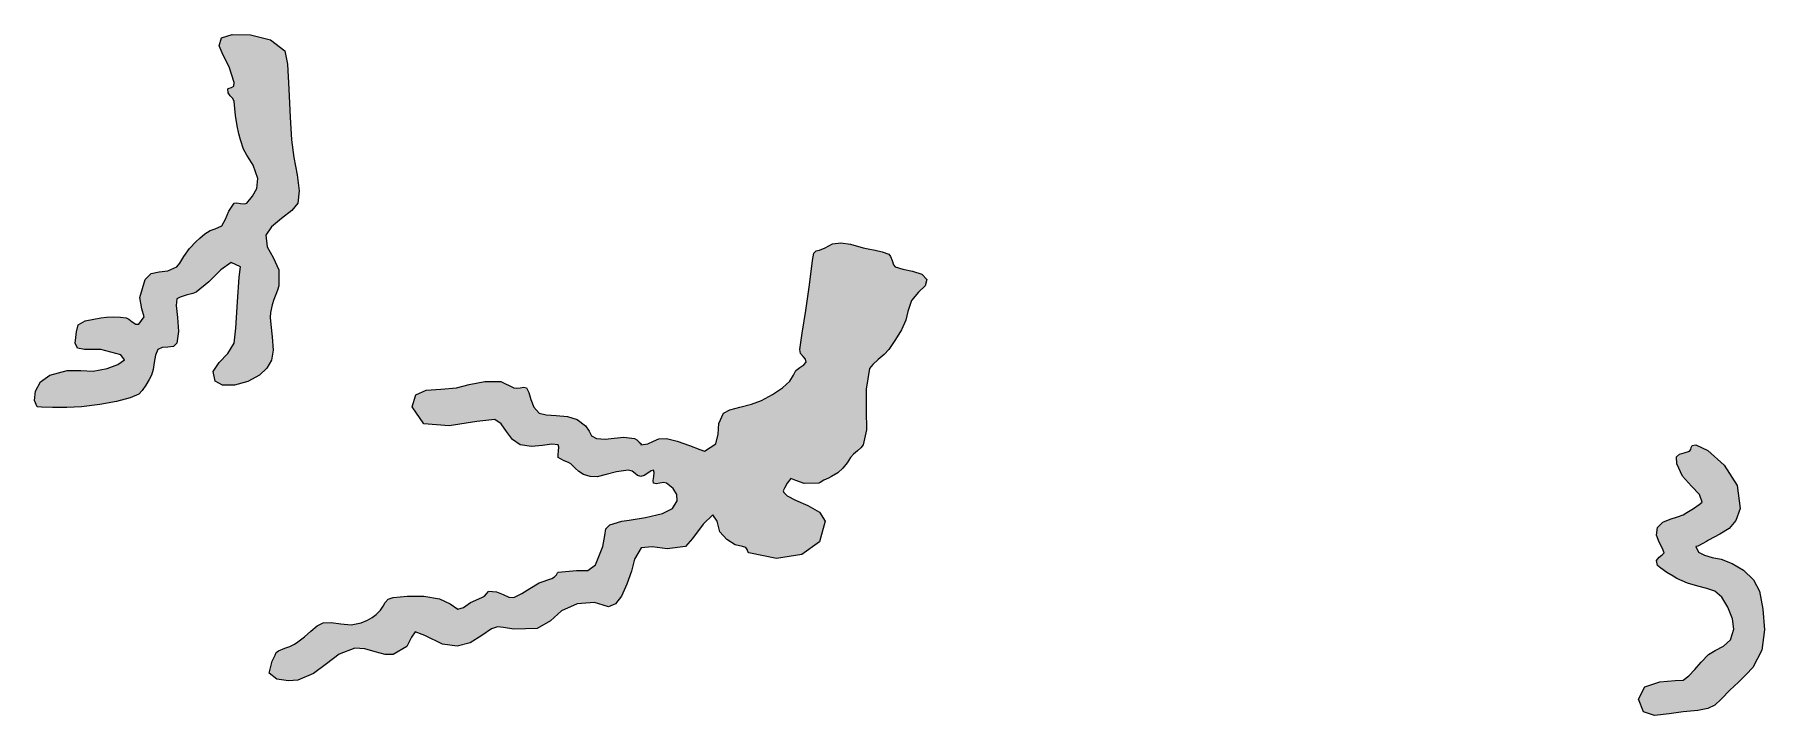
# Model space of a CAD drawing. Header units: inches. Extents: x 18 to 851, y -500 to 848.
# Drawn here: x 721.03 to 749.86, y 317.06 to 328.4 of the extents above; entities that cross this region are included whole.
import ezdxf

# ---------------------------------------------------------------- set-up
doc = ezdxf.new("R2010")
doc.units = ezdxf.units.IN
doc.header["$MEASUREMENT"] = 0
doc.layers.add('Layer 1', color=7, linetype='Continuous')

msp = doc.modelspace()

# ---------------------------------------------------------------- hatches: boundary and pattern name
at = {"layer": 'Layer 1', "true_color": 0xffffff}
for points in [[(724.147, 328.342), (724.324, 328.398), (724.633, 328.393), (724.965, 328.309), (725.206, 328.13), (725.249, 327.905), (725.272, 327.488), (725.29, 327.022), (725.312, 326.647), (725.356, 326.354), (725.409, 326.061), (725.44, 325.797), (725.418, 325.589), (725.318, 325.469), (725.148, 325.337), (724.98, 325.199), (724.889, 325.06), (724.911, 324.865), (725.011, 324.684), (725.103, 324.479), (725.101, 324.212), (725.079, 324.143), (725.052, 324.069), (725.022, 323.988), (724.994, 323.895), (724.966, 323.772), (724.958, 323.685), (724.969, 323.569), (724.994, 323.365), (725.007, 323.144), (724.979, 322.976), (724.906, 322.843), (724.783, 322.729), (724.586, 322.623), (724.364, 322.562), (724.167, 322.558), (724.042, 322.624), (724.012, 322.788), (724.111, 322.937), (724.255, 323.088), (724.359, 323.259), (724.387, 323.511), (724.415, 323.95), (724.443, 324.361), (724.465, 324.529), (724.312, 324.6), (724.135, 324.481), (723.938, 324.282), (723.724, 324.106), (723.668, 324.088), (723.562, 324.057), (723.459, 324.023), (723.406, 324), (723.395, 323.885), (723.414, 323.684), (723.43, 323.456), (723.406, 323.259), (723.35, 323.206), (723.256, 323.193), (723.158, 323.187), (723.089, 323.153), (723.048, 323.059), (723.025, 322.938), (723.008, 322.819), (722.982, 322.729), (722.943, 322.656), (722.887, 322.56), (722.825, 322.469), (722.771, 322.412), (722.625, 322.349), (722.399, 322.288), (722.122, 322.236), (721.818, 322.2), (721.574, 322.189), (721.334, 322.19), (721.15, 322.196), (721.077, 322.2), (721.034, 322.305), (721.049, 322.457), (721.13, 322.613), (721.289, 322.729), (721.577, 322.805), (721.804, 322.804), (722.011, 322.792), (722.242, 322.836), (722.423, 322.906), (722.533, 322.982), (722.472, 323.065), (722.136, 323.153), (722.01, 323.156), (721.865, 323.153), (721.749, 323.176), (721.712, 323.259), (721.73, 323.449), (721.762, 323.562), (721.874, 323.629), (722.136, 323.683), (722.233, 323.693), (722.349, 323.699), (722.463, 323.695), (722.56, 323.683), (722.602, 323.657), (722.66, 323.613), (722.722, 323.578), (722.771, 323.577), (722.861, 323.7), (722.823, 323.83), (722.785, 324.02), (722.877, 324.318), (722.979, 324.42), (723.107, 324.448), (723.252, 324.464), (723.406, 324.529), (723.455, 324.592), (723.523, 324.705), (723.613, 324.835), (723.724, 324.953), (723.789, 325.01), (723.871, 325.079), (723.959, 325.138), (724.042, 325.165), (724.155, 325.214), (724.217, 325.323), (724.271, 325.459), (724.359, 325.589), (724.402, 325.598), (724.467, 325.588), (724.53, 325.578), (724.571, 325.589), (724.667, 325.706), (724.739, 325.835), (724.754, 326), (724.677, 326.224), (724.623, 326.312), (724.569, 326.388), (724.516, 326.488), (724.465, 326.647), (724.439, 326.746), (724.409, 326.878), (724.38, 327.053), (724.359, 327.282), (724.338, 327.334), (724.295, 327.381), (724.259, 327.431), (724.254, 327.494), (724.276, 327.509), (724.316, 327.518), (724.352, 327.542), (724.359, 327.601), (724.278, 327.859), (724.174, 328.057), (724.109, 328.211)], [(734.206, 324.848), (734.33, 324.911), (734.465, 324.929), (734.629, 324.906), (734.842, 324.848), (734.925, 324.828), (735.037, 324.807), (735.157, 324.778), (735.266, 324.741), (735.297, 324.701), (735.321, 324.634), (735.345, 324.566), (735.371, 324.529), (735.498, 324.494), (735.664, 324.46), (735.815, 324.407), (735.9, 324.318), (735.871, 324.216), (735.764, 324.106), (735.646, 323.971), (735.583, 323.789), (735.551, 323.641), (735.478, 323.482), (735.378, 323.318), (735.266, 323.153), (735.19, 323.073), (735.092, 322.988), (735, 322.906), (734.947, 322.836), (734.887, 322.493), (734.889, 322.139), (734.895, 321.816), (734.842, 321.565), (734.803, 321.518), (734.743, 321.467), (734.681, 321.413), (734.63, 321.354), (734.572, 321.267), (734.502, 321.18), (734.416, 321.101), (734.312, 321.036), (734.26, 321.011), (734.185, 320.975), (734.121, 320.941), (734.101, 320.93), (733.855, 320.92), (733.715, 320.974), (733.635, 321.006), (733.571, 320.93), (733.527, 320.844), (733.507, 320.801), (733.52, 320.77), (733.571, 320.718), (733.71, 320.644), (733.919, 320.557), (734.113, 320.445), (734.206, 320.295), (734.112, 319.951), (733.816, 319.738), (733.397, 319.672), (732.936, 319.766), (732.916, 319.788), (732.907, 319.822), (732.887, 319.854), (732.83, 319.871), (732.706, 319.903), (732.567, 319.988), (732.453, 320.119), (732.406, 320.295), (732.335, 320.402), (732.173, 320.244), (731.995, 320.006), (731.877, 319.871), (731.572, 319.834), (731.326, 319.869), (731.143, 319.853), (731.029, 319.659), (730.979, 319.464), (730.904, 319.244), (730.814, 319.047), (730.712, 318.918), (730.597, 318.868), (730.509, 318.898), (730.363, 318.938), (730.077, 318.918), (729.814, 318.801), (729.632, 318.637), (729.407, 318.507), (729.018, 318.494), (728.849, 318.525), (728.748, 318.537), (728.649, 318.5), (728.488, 318.389), (728.289, 318.268), (728.074, 318.213), (727.828, 318.246), (727.536, 318.389), (727.374, 318.449), (727.315, 318.361), (727.234, 318.208), (727.006, 318.071), (726.876, 318.074), (726.711, 318.119), (726.536, 318.167), (726.371, 318.177), (726.108, 318.08), (725.895, 317.92), (725.68, 317.755), (725.418, 317.647), (725.264, 317.636), (725.07, 317.662), (724.944, 317.761), (724.994, 317.965), (725.045, 318.062), (725.061, 318.107), (725.096, 318.135), (725.206, 318.177), (725.289, 318.207), (725.333, 318.227), (725.366, 318.248), (725.418, 318.283), (725.531, 318.37), (725.639, 318.465), (725.742, 318.549), (725.842, 318.601), (725.975, 318.606), (726.134, 318.583), (726.307, 318.568), (726.477, 318.601), (726.583, 318.647), (726.659, 318.689), (726.724, 318.74), (726.795, 318.812), (726.84, 318.877), (726.877, 318.94), (726.925, 318.993), (727.006, 319.024), (727.242, 319.047), (727.522, 319.043), (727.783, 319.003), (727.959, 318.918), (728.086, 318.831), (728.18, 318.858), (728.295, 318.941), (728.488, 319.024), (728.531, 319.047), (728.566, 319.083), (728.589, 319.116), (728.595, 319.13), (728.73, 319.12), (728.842, 319.075), (728.936, 319.031), (729.018, 319.024), (729.155, 319.087), (729.284, 319.173), (729.439, 319.265), (729.653, 319.342), (729.699, 319.366), (729.729, 319.4), (729.748, 319.433), (729.76, 319.447), (730.063, 319.475), (730.253, 319.475), (730.381, 319.568), (730.5, 319.871), (730.535, 320.056), (730.551, 320.165), (730.62, 320.232), (730.818, 320.295), (730.943, 320.312), (731.211, 320.357), (731.494, 320.424), (731.665, 320.506), (731.738, 320.633), (731.735, 320.74), (731.672, 320.836), (731.56, 320.93), (731.514, 320.938), (731.451, 320.928), (731.39, 320.919), (731.348, 320.93), (731.343, 320.971), (731.35, 321.04), (731.355, 321.107), (731.348, 321.142), (731.306, 321.133), (731.252, 321.096), (731.193, 321.055), (731.136, 321.036), (731.081, 321.053), (731.038, 321.091), (730.991, 321.127), (730.924, 321.142), (730.728, 321.115), (730.557, 321.07), (730.41, 321.034), (730.289, 321.036), (730.177, 321.074), (730.103, 321.119), (730.042, 321.176), (729.971, 321.247), (729.929, 321.271), (729.86, 321.301), (729.794, 321.33), (729.76, 321.354), (729.757, 321.397), (729.764, 321.465), (729.769, 321.529), (729.76, 321.565), (729.652, 321.578), (729.497, 321.555), (729.313, 321.536), (729.124, 321.565), (728.998, 321.656), (728.898, 321.79), (728.806, 321.917), (728.7, 321.988), (728.401, 321.955), (727.941, 321.883), (727.519, 321.917), (727.324, 322.2), (727.387, 322.396), (727.561, 322.474), (727.801, 322.492), (728.065, 322.518), (728.274, 322.568), (728.537, 322.621), (728.803, 322.622), (729.018, 322.518), (729.061, 322.508), (729.123, 322.518), (729.187, 322.527), (729.229, 322.518), (729.268, 322.439), (729.302, 322.32), (729.353, 322.194), (729.441, 322.095), (729.555, 322.066), (729.726, 322.057), (729.913, 322.039), (730.077, 321.988), (730.214, 321.885), (730.272, 321.791), (730.313, 321.718), (730.395, 321.671), (730.541, 321.659), (730.69, 321.677), (730.851, 321.691), (731.029, 321.671), (731.068, 321.649), (731.11, 321.613), (731.138, 321.58), (731.136, 321.565), (731.253, 321.585), (731.344, 321.627), (731.437, 321.665), (731.56, 321.671), (731.738, 321.627), (731.944, 321.554), (732.116, 321.487), (732.194, 321.459), (732.383, 321.582), (732.426, 321.742), (732.433, 321.92), (732.512, 322.095), (732.616, 322.149), (732.787, 322.196), (732.979, 322.245), (733.147, 322.307), (733.329, 322.404), (733.495, 322.514), (733.619, 322.625), (733.677, 322.729), (733.716, 322.802), (733.784, 322.856), (733.853, 322.9), (733.889, 322.941), (733.878, 322.991), (733.838, 323.038), (733.797, 323.089), (733.783, 323.153), (733.822, 323.423), (733.883, 323.803), (733.945, 324.229), (733.994, 324.636), (734.017, 324.758), (734.054, 324.795), (734.114, 324.806)], [(748.606, 321.459), (748.628, 321.488), (748.634, 321.523), (748.652, 321.553), (748.712, 321.565), (748.915, 321.473), (749.185, 321.229), (749.403, 320.89), (749.453, 320.506), (749.382, 320.305), (749.267, 320.174), (749.112, 320.076), (748.924, 319.977), (748.89, 319.956), (748.817, 319.915), (748.746, 319.879), (748.712, 319.871), (748.759, 319.779), (748.855, 319.726), (748.986, 319.691), (749.136, 319.659), (749.317, 319.592), (749.509, 319.477), (749.673, 319.32), (749.771, 319.13), (749.83, 318.828), (749.855, 318.484), (749.812, 318.146), (749.665, 317.859), (749.554, 317.74), (749.422, 317.613), (749.28, 317.477), (749.136, 317.33), (749.028, 317.232), (748.912, 317.174), (748.748, 317.141), (748.5, 317.118), (748.267, 317.084), (748.027, 317.06), (747.839, 317.117), (747.759, 317.33), (747.866, 317.534), (748.112, 317.621), (748.367, 317.643), (748.5, 317.647), (748.595, 317.717), (748.695, 317.823), (748.804, 317.947), (748.924, 318.071), (749.036, 318.139), (749.174, 318.21), (749.293, 318.317), (749.348, 318.494), (749.322, 318.667), (749.248, 318.86), (749.145, 319.029), (749.029, 319.13), (748.899, 319.173), (748.746, 319.21), (748.576, 319.26), (748.395, 319.342), (748.333, 319.379), (748.229, 319.442), (748.129, 319.509), (748.076, 319.554), (748.06, 319.639), (748.1, 319.696), (748.154, 319.736), (748.183, 319.766), (748.157, 319.841), (748.1, 319.943), (748.058, 320.063), (748.076, 320.188), (748.162, 320.276), (748.284, 320.33), (748.408, 320.365), (748.5, 320.4), (748.565, 320.439), (748.672, 320.505), (748.771, 320.57), (748.818, 320.612), (748.774, 320.739), (748.642, 320.879), (748.49, 321.044), (748.395, 321.247), (748.393, 321.364), (748.44, 321.412), (748.519, 321.431)]]:
    msp.add_hatch(color=7, dxfattribs=at).paths.add_polyline_path(points)

# ---------------------------------------------------------------- linework, layer by layer
at = {"layer": 'Layer 1', "lineweight": 0}
for points in [[(724.147, 328.342), (724.324, 328.398), (724.633, 328.393), (724.965, 328.309), (725.206, 328.13), (725.249, 327.905), (725.272, 327.488), (725.29, 327.022), (725.312, 326.647), (725.356, 326.354), (725.409, 326.061), (725.44, 325.797), (725.418, 325.589), (725.318, 325.469), (725.148, 325.337), (724.98, 325.199), (724.889, 325.06), (724.911, 324.865), (725.011, 324.684), (725.103, 324.479), (725.101, 324.212), (725.079, 324.143), (725.052, 324.069), (725.022, 323.988), (724.994, 323.895), (724.966, 323.772), (724.958, 323.685), (724.969, 323.569), (724.994, 323.365), (725.007, 323.144), (724.979, 322.976), (724.906, 322.843), (724.783, 322.729), (724.586, 322.623), (724.364, 322.562), (724.167, 322.558), (724.042, 322.624), (724.012, 322.788), (724.111, 322.937), (724.255, 323.088), (724.359, 323.259), (724.387, 323.511), (724.415, 323.95), (724.443, 324.361), (724.465, 324.529), (724.312, 324.6), (724.135, 324.481), (723.938, 324.282), (723.724, 324.106), (723.668, 324.088), (723.562, 324.057), (723.459, 324.023), (723.406, 324), (723.395, 323.885), (723.414, 323.684), (723.43, 323.456), (723.406, 323.259), (723.35, 323.206), (723.256, 323.193), (723.158, 323.187), (723.089, 323.153), (723.048, 323.059), (723.025, 322.938), (723.008, 322.819), (722.982, 322.729), (722.943, 322.656), (722.887, 322.56), (722.825, 322.469), (722.771, 322.412), (722.625, 322.349), (722.399, 322.288), (722.122, 322.236), (721.818, 322.2), (721.574, 322.189), (721.334, 322.19), (721.15, 322.196), (721.077, 322.2), (721.034, 322.305), (721.049, 322.457), (721.13, 322.613), (721.289, 322.729), (721.577, 322.805), (721.804, 322.804), (722.011, 322.792), (722.242, 322.836), (722.423, 322.906), (722.533, 322.982), (722.472, 323.065), (722.136, 323.153), (722.01, 323.156), (721.865, 323.153), (721.749, 323.176), (721.712, 323.259), (721.73, 323.449), (721.762, 323.562), (721.874, 323.629), (722.136, 323.683), (722.233, 323.693), (722.349, 323.699), (722.463, 323.695), (722.56, 323.683), (722.602, 323.657), (722.66, 323.613), (722.722, 323.578), (722.771, 323.577), (722.861, 323.7), (722.823, 323.83), (722.785, 324.02), (722.877, 324.318), (722.979, 324.42), (723.107, 324.448), (723.252, 324.464), (723.406, 324.529), (723.455, 324.592), (723.523, 324.705), (723.613, 324.835), (723.724, 324.953), (723.789, 325.01), (723.871, 325.079), (723.959, 325.138), (724.042, 325.165), (724.155, 325.214), (724.217, 325.323), (724.271, 325.459), (724.359, 325.589), (724.402, 325.598), (724.467, 325.588), (724.53, 325.578), (724.571, 325.589), (724.667, 325.706), (724.739, 325.835), (724.754, 326), (724.677, 326.224), (724.623, 326.312), (724.569, 326.388), (724.516, 326.488), (724.465, 326.647), (724.439, 326.746), (724.409, 326.878), (724.38, 327.053), (724.359, 327.282), (724.338, 327.334), (724.295, 327.381), (724.259, 327.431), (724.254, 327.494), (724.276, 327.509), (724.316, 327.518), (724.352, 327.542), (724.359, 327.601), (724.278, 327.859), (724.174, 328.057), (724.109, 328.211), (724.147, 328.342), (724.147, 328.342)], [(734.206, 324.848), (734.33, 324.911), (734.465, 324.929), (734.629, 324.906), (734.842, 324.848), (734.925, 324.828), (735.037, 324.807), (735.157, 324.778), (735.266, 324.741), (735.297, 324.701), (735.321, 324.634), (735.345, 324.566), (735.371, 324.529), (735.498, 324.494), (735.664, 324.46), (735.815, 324.407), (735.9, 324.318), (735.871, 324.216), (735.764, 324.106), (735.646, 323.971), (735.583, 323.789), (735.551, 323.641), (735.478, 323.482), (735.378, 323.318), (735.266, 323.153), (735.19, 323.073), (735.092, 322.988), (735, 322.906), (734.947, 322.836), (734.887, 322.493), (734.889, 322.139), (734.895, 321.816), (734.842, 321.565), (734.803, 321.518), (734.743, 321.467), (734.681, 321.413), (734.63, 321.354), (734.572, 321.267), (734.502, 321.18), (734.416, 321.101), (734.312, 321.036), (734.26, 321.011), (734.185, 320.975), (734.121, 320.941), (734.101, 320.93), (733.855, 320.92), (733.715, 320.974), (733.635, 321.006), (733.571, 320.93), (733.527, 320.844), (733.507, 320.801), (733.52, 320.77), (733.571, 320.718), (733.71, 320.644), (733.919, 320.557), (734.113, 320.445), (734.206, 320.295), (734.112, 319.951), (733.816, 319.738), (733.397, 319.672), (732.936, 319.766), (732.916, 319.788), (732.907, 319.822), (732.887, 319.854), (732.83, 319.871), (732.706, 319.903), (732.567, 319.988), (732.453, 320.119), (732.406, 320.295), (732.335, 320.402), (732.173, 320.244), (731.995, 320.006), (731.877, 319.871), (731.572, 319.834), (731.326, 319.869), (731.143, 319.853), (731.029, 319.659), (730.979, 319.464), (730.904, 319.244), (730.814, 319.047), (730.712, 318.918), (730.597, 318.868), (730.509, 318.898), (730.363, 318.938), (730.077, 318.918), (729.814, 318.801), (729.632, 318.637), (729.407, 318.507), (729.018, 318.494), (728.849, 318.525), (728.748, 318.537), (728.649, 318.5), (728.488, 318.389), (728.289, 318.268), (728.074, 318.213), (727.828, 318.246), (727.536, 318.389), (727.374, 318.449), (727.315, 318.361), (727.234, 318.208), (727.006, 318.071), (726.876, 318.074), (726.711, 318.119), (726.536, 318.167), (726.371, 318.177), (726.108, 318.08), (725.895, 317.92), (725.68, 317.755), (725.418, 317.647), (725.264, 317.636), (725.07, 317.662), (724.944, 317.761), (724.994, 317.965), (725.045, 318.062), (725.061, 318.107), (725.096, 318.135), (725.206, 318.177), (725.289, 318.207), (725.333, 318.227), (725.366, 318.248), (725.418, 318.283), (725.531, 318.37), (725.639, 318.465), (725.742, 318.549), (725.842, 318.601), (725.975, 318.606), (726.134, 318.583), (726.307, 318.568), (726.477, 318.601), (726.583, 318.647), (726.659, 318.689), (726.724, 318.74), (726.795, 318.812), (726.84, 318.877), (726.877, 318.94), (726.925, 318.993), (727.006, 319.024), (727.242, 319.047), (727.522, 319.043), (727.783, 319.003), (727.959, 318.918), (728.086, 318.831), (728.18, 318.858), (728.295, 318.941), (728.488, 319.024), (728.531, 319.047), (728.566, 319.083), (728.589, 319.116), (728.595, 319.13), (728.73, 319.12), (728.842, 319.075), (728.936, 319.031), (729.018, 319.024), (729.155, 319.087), (729.284, 319.173), (729.439, 319.265), (729.653, 319.342), (729.699, 319.366), (729.729, 319.4), (729.748, 319.433), (729.76, 319.447), (730.063, 319.475), (730.253, 319.475), (730.381, 319.568), (730.5, 319.871), (730.535, 320.056), (730.551, 320.165), (730.62, 320.232), (730.818, 320.295), (730.943, 320.312), (731.211, 320.357), (731.494, 320.424), (731.665, 320.506), (731.738, 320.633), (731.735, 320.74), (731.672, 320.836), (731.56, 320.93), (731.514, 320.938), (731.451, 320.928), (731.39, 320.919), (731.348, 320.93), (731.343, 320.971), (731.35, 321.04), (731.355, 321.107), (731.348, 321.142), (731.306, 321.133), (731.252, 321.096), (731.193, 321.055), (731.136, 321.036), (731.081, 321.053), (731.038, 321.091), (730.991, 321.127), (730.924, 321.142), (730.728, 321.115), (730.557, 321.07), (730.41, 321.034), (730.289, 321.036), (730.177, 321.074), (730.103, 321.119), (730.042, 321.176), (729.971, 321.247), (729.929, 321.271), (729.86, 321.301), (729.794, 321.33), (729.76, 321.354), (729.757, 321.397), (729.764, 321.465), (729.769, 321.529), (729.76, 321.565), (729.652, 321.578), (729.497, 321.555), (729.313, 321.536), (729.124, 321.565), (728.998, 321.656), (728.898, 321.79), (728.806, 321.917), (728.7, 321.988), (728.401, 321.955), (727.941, 321.883), (727.519, 321.917), (727.324, 322.2), (727.387, 322.396), (727.561, 322.474), (727.801, 322.492), (728.065, 322.518), (728.274, 322.568), (728.537, 322.621), (728.803, 322.622), (729.018, 322.518), (729.061, 322.508), (729.123, 322.518), (729.187, 322.527), (729.229, 322.518), (729.268, 322.439), (729.302, 322.32), (729.353, 322.194), (729.441, 322.095), (729.555, 322.066), (729.726, 322.057), (729.913, 322.039), (730.077, 321.988), (730.214, 321.885), (730.272, 321.791), (730.313, 321.718), (730.395, 321.671), (730.541, 321.659), (730.69, 321.677), (730.851, 321.691), (731.029, 321.671), (731.068, 321.649), (731.11, 321.613), (731.138, 321.58), (731.136, 321.565), (731.253, 321.585), (731.344, 321.627), (731.437, 321.665), (731.56, 321.671), (731.738, 321.627), (731.944, 321.554), (732.116, 321.487), (732.194, 321.459), (732.383, 321.582), (732.426, 321.742), (732.433, 321.92), (732.512, 322.095), (732.616, 322.149), (732.787, 322.196), (732.979, 322.245), (733.147, 322.307), (733.329, 322.404), (733.495, 322.514), (733.619, 322.625), (733.677, 322.729), (733.716, 322.802), (733.784, 322.856), (733.853, 322.9), (733.889, 322.941), (733.878, 322.991), (733.838, 323.038), (733.797, 323.089), (733.783, 323.153), (733.822, 323.423), (733.883, 323.803), (733.945, 324.229), (733.994, 324.636), (734.017, 324.758), (734.054, 324.795), (734.114, 324.806), (734.206, 324.848), (734.206, 324.848)], [(748.606, 321.459), (748.628, 321.488), (748.634, 321.523), (748.652, 321.553), (748.712, 321.565), (748.915, 321.473), (749.185, 321.229), (749.403, 320.89), (749.453, 320.506), (749.382, 320.305), (749.267, 320.174), (749.112, 320.076), (748.924, 319.977), (748.89, 319.956), (748.817, 319.915), (748.746, 319.879), (748.712, 319.871), (748.759, 319.779), (748.855, 319.726), (748.986, 319.691), (749.136, 319.659), (749.317, 319.592), (749.509, 319.477), (749.673, 319.32), (749.771, 319.13), (749.83, 318.828), (749.855, 318.484), (749.812, 318.146), (749.665, 317.859), (749.554, 317.74), (749.422, 317.613), (749.28, 317.477), (749.136, 317.33), (749.028, 317.232), (748.912, 317.174), (748.748, 317.141), (748.5, 317.118), (748.267, 317.084), (748.027, 317.06), (747.839, 317.117), (747.759, 317.33), (747.866, 317.534), (748.112, 317.621), (748.367, 317.643), (748.5, 317.647), (748.595, 317.717), (748.695, 317.823), (748.804, 317.947), (748.924, 318.071), (749.036, 318.139), (749.174, 318.21), (749.293, 318.317), (749.348, 318.494), (749.322, 318.667), (749.248, 318.86), (749.145, 319.029), (749.029, 319.13), (748.899, 319.173), (748.746, 319.21), (748.576, 319.26), (748.395, 319.342), (748.333, 319.379), (748.229, 319.442), (748.129, 319.509), (748.076, 319.554), (748.06, 319.639), (748.1, 319.696), (748.154, 319.736), (748.183, 319.766), (748.157, 319.841), (748.1, 319.943), (748.058, 320.063), (748.076, 320.188), (748.162, 320.276), (748.284, 320.33), (748.408, 320.365), (748.5, 320.4), (748.565, 320.439), (748.672, 320.505), (748.771, 320.57), (748.818, 320.612), (748.774, 320.739), (748.642, 320.879), (748.49, 321.044), (748.395, 321.247), (748.393, 321.364), (748.44, 321.412), (748.519, 321.431), (748.606, 321.459), (748.606, 321.459)]]:
    msp.add_lwpolyline(points, dxfattribs=at)

doc.saveas('drawing.dxf')
